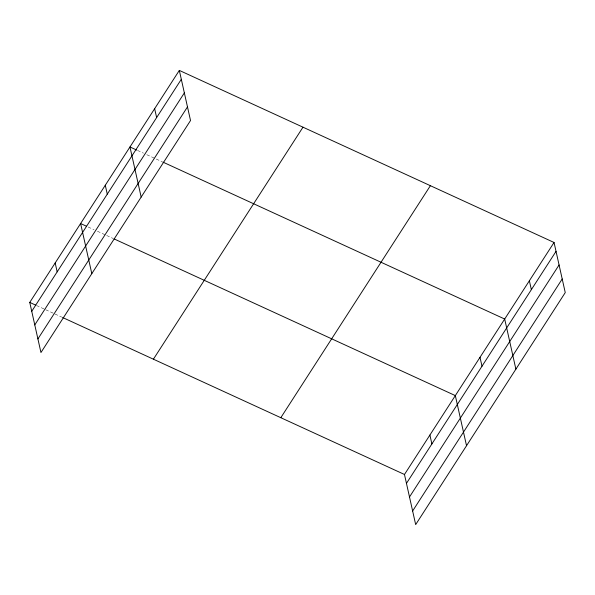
<?xml version="1.0" encoding="UTF-8"?>
<svg xmlns="http://www.w3.org/2000/svg" width="595" height="595" viewBox="0 0 595 595"><rect width="100%" height="100%" fill="white"/><g stroke="black" fill="none" stroke-linecap="round" stroke-linejoin="round"><path stroke-width="0.45" stroke-dasharray="2.98 2.23" d="M137.534 150.446L143.425 153.146M146.794 154.693L161.929 161.647M88.179 227.007L94.062 229.707M97.431 231.254L105.843 235.122M106.683 235.501L113.414 238.595M36.481 305.503L44.893 309.363M45.733 309.75L54.145 313.617M54.985 314.004L61.716 317.09"/><path stroke-width="0.89" d="M179.326 70.403L190.526 120.517L40.951 352.523L29.75 302.409L179.326 70.403L554.049 242.477L565.25 292.591L415.674 524.597L404.474 474.483L554.049 242.477M31.736 311.304L181.311 79.299M34.778 324.907L184.353 92.902M37.909 338.919L187.485 106.914M153.406 359.194L302.989 127.189M280.81 417.697L430.393 185.692M406.459 483.378L556.035 251.373M409.501 496.974L559.077 264.968M412.632 510.993L562.208 278.988M136.694 150.059L129.963 146.965L141.164 197.079M162.777 162.033L504.686 319.039L515.887 369.153M86.498 226.234L80.608 223.527L91.808 273.641M114.255 238.982L455.331 395.601L466.532 445.714M29.75 302.409L35.641 305.116M62.557 317.477L404.474 474.483M529.371 280.758L531.357 289.653M480.009 357.32L481.995 366.215M429.902 435.042L431.888 443.937M154.648 108.684L156.634 117.579M105.285 185.246L107.271 194.141M55.179 262.968L57.165 271.863"/></g></svg>
